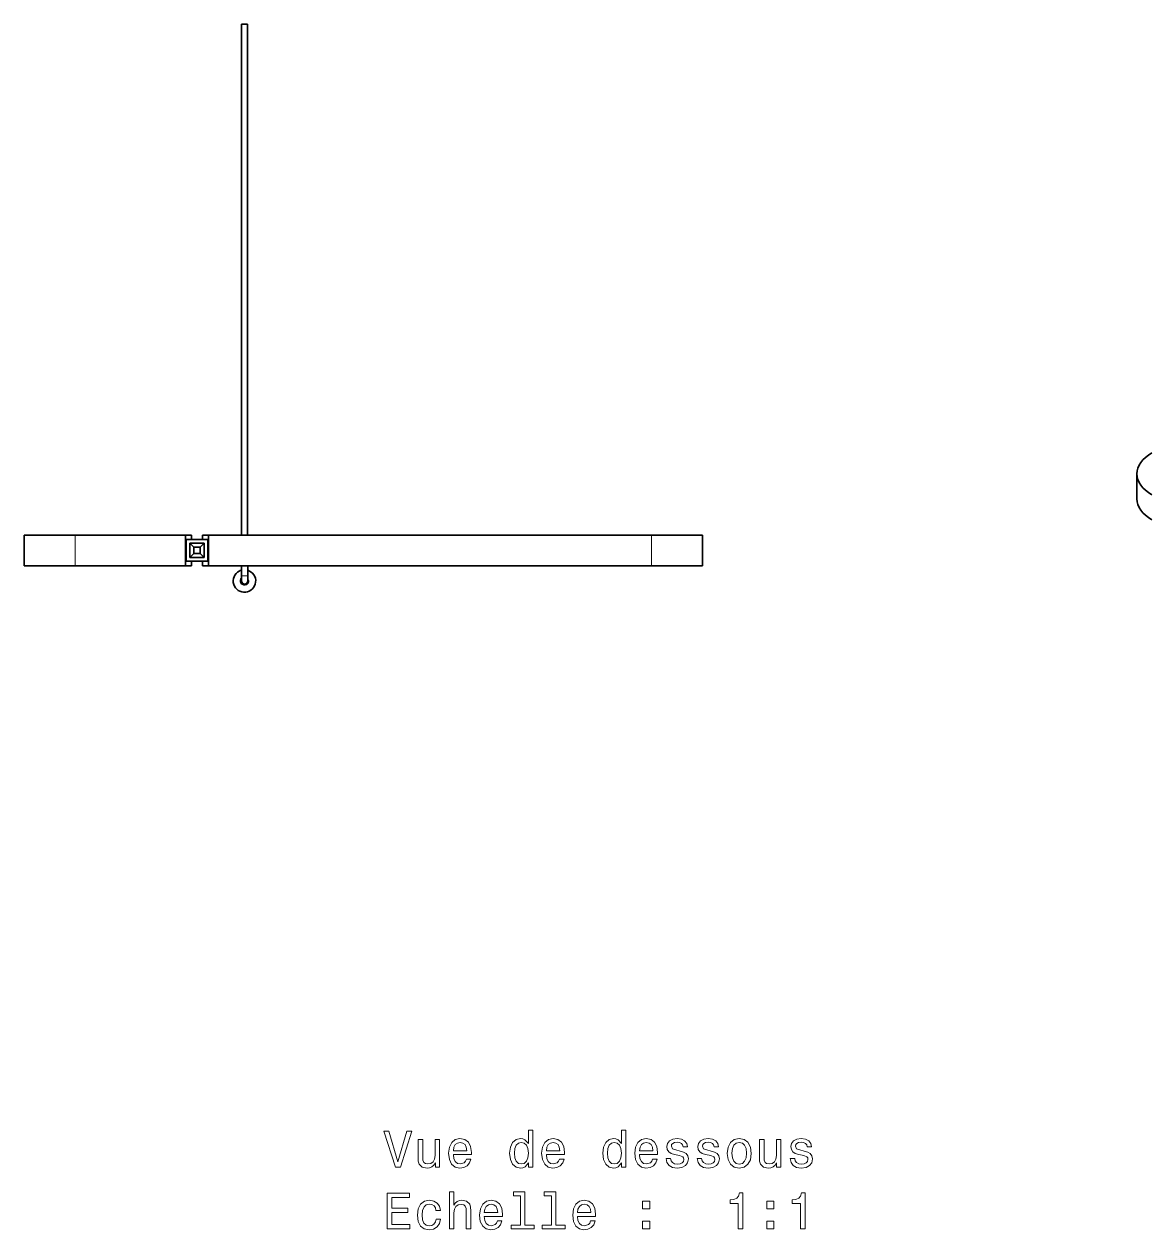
# Model space of a CAD drawing. Extents: x 465 to 886, y 287 to 578.
# Drawn here: x 561.3 to 671.7, y 460.4 to 578.3 of the extents above; entities that cross this region are included whole.
import ezdxf

# ---------------------------------------------------------------- set-up
doc = ezdxf.new("R2010")
doc.units = 0

msp = doc.modelspace()

# ---------------------------------------------------------------- linework, layer by layer
at = {"color": 7, "lineweight": 35}
for p, q in [((582.57, 578.35), (582.57, 528.35)), ((583.17, 578.35), (583.17, 528.35)), ((622.69, 528.35), (579.35, 528.35)), ((622.69, 525.35), (579.35, 525.35))]:
    msp.add_line(p, q, dxfattribs=at)
at = {"color": 7, "lineweight": 35, "ltscale": 0.015001}
for p, q in [((582.57, 578.35), (583.17, 578.35)), ((577.92, 526.55), (577.92, 527.15)), ((578.52, 527.15), (578.52, 526.55))]:
    msp.add_line(p, q, dxfattribs=at)
at = {"color": 7, "lineweight": 35, "ltscale": 0.061238}
msp.add_line((670.2, 534.34), (670.2, 531.89), dxfattribs=at)
at = {"color": 7, "lineweight": 35, "ltscale": 0.075}
for p, q in [((561.31, 525.35), (561.31, 528.35)), ((577.09, 528.35), (577.09, 525.35)), ((577.09, 528.35), (577.09, 525.35)), ((579.35, 528.35), (579.35, 525.35)), ((627.69, 525.35), (627.69, 528.35))]:
    msp.add_line(p, q, dxfattribs=at)
at = {"color": 7, "lineweight": 35, "ltscale": 0.125}
for p, q in [((561.31, 528.35), (566.31, 528.35)), ((622.69, 528.35), (627.69, 528.35)), ((561.31, 525.35), (566.31, 525.35)), ((622.69, 525.35), (627.69, 525.35))]:
    msp.add_line(p, q, dxfattribs=at)
at = {"color": 7, "lineweight": 13, "ltscale": 0.075}
for p, q in [((566.31, 525.35), (566.31, 528.35)), ((622.69, 525.35), (622.69, 528.35))]:
    msp.add_line(p, q, dxfattribs=at)
at = {"color": 7, "lineweight": 35, "ltscale": 0.269376}
for p, q in [((577.09, 528.35), (566.31, 528.35)), ((577.09, 525.35), (566.31, 525.35))]:
    msp.add_line(p, q, dxfattribs=at)
at = {"color": 7, "lineweight": 35, "ltscale": 0.015132}
for p, q in [((577.09, 528.35), (577.69, 528.35)), ((577.09, 525.35), (577.69, 525.35))]:
    msp.add_line(p, q, dxfattribs=at)
at = {"color": 7, "lineweight": 35, "ltscale": 0.052499}
for p, q in [((577.17, 527.9), (579.27, 527.9)), ((579.27, 525.8), (577.17, 525.8))]:
    msp.add_line(p, q, dxfattribs=at)
at = {"color": 7, "lineweight": 35, "ltscale": 0.052501}
for p, q in [((577.17, 527.9), (577.17, 525.8)), ((579.27, 525.8), (579.27, 527.9))]:
    msp.add_line(p, q, dxfattribs=at)
at = {"color": 7, "lineweight": 35, "ltscale": 0.035001}
for p, q in [((578.92, 527.55), (577.52, 527.55)), ((577.52, 526.15), (578.92, 526.15))]:
    msp.add_line(p, q, dxfattribs=at)
at = {"color": 7, "lineweight": 35, "ltscale": 0.034999}
for p, q in [((577.52, 526.15), (577.52, 527.55)), ((578.92, 527.55), (578.92, 526.15))]:
    msp.add_line(p, q, dxfattribs=at)
at = {"color": 7, "lineweight": 35, "ltscale": 0.014142}
for p, q in [((577.52, 527.55), (577.92, 527.15)), ((578.92, 527.55), (578.52, 527.15)), ((577.52, 526.15), (577.92, 526.55)), ((578.92, 526.15), (578.52, 526.55))]:
    msp.add_line(p, q, dxfattribs=at)
at = {"color": 7, "lineweight": 35, "ltscale": 0.01125}
for p, q in [((577.69, 528.35), (577.69, 527.9)), ((578.75, 528.35), (578.75, 527.9)), ((577.69, 525.8), (577.69, 525.35)), ((578.75, 525.8), (578.75, 525.35))]:
    msp.add_line(p, q, dxfattribs=at)
at = {"color": 7, "lineweight": 35, "ltscale": 0.015115}
for p, q in [((578.75, 528.35), (579.35, 528.35)), ((578.75, 525.35), (579.35, 525.35))]:
    msp.add_line(p, q, dxfattribs=at)
at = {"color": 7, "lineweight": 35, "ltscale": 0.014999}
for p, q in [((578.52, 527.15), (577.92, 527.15)), ((577.92, 526.55), (578.52, 526.55))]:
    msp.add_line(p, q, dxfattribs=at)
at = {"color": 7, "lineweight": 35, "ltscale": 0.011043}
msp.add_line((582.57, 525.35), (582.57, 524.91), dxfattribs=at)
at = {"color": 7, "lineweight": 35, "ltscale": 0.025}
for p, q in [((582.59, 524.35), (582.59, 525.35)), ((583.19, 524.35), (583.19, 525.35))]:
    msp.add_line(p, q, dxfattribs=at)
at = {"color": 7, "lineweight": 35, "ltscale": 0.01122}
msp.add_line((583.19, 524.9), (583.19, 525.35), dxfattribs=at)
at = {"color": 7, "lineweight": 13, "ltscale": 0.015001}
msp.add_line((582.59, 524.35), (583.19, 524.35), dxfattribs=at)
at = {"color": 7, "lineweight": 35, "ltscale": 0.0125}
for p, q in [((582.59, 523.85), (582.59, 524.35)), ((583.19, 523.85), (583.19, 524.35))]:
    msp.add_line(p, q, dxfattribs=at)
at = {"color": 7, "lineweight": 13}
for points in [[(598.77, 470), (597.89, 467.02), (596.99, 470), (596.51, 470), (597.64, 466.49), (598.14, 466.49), (599.25, 470)], [(610.65, 466.91), (610.65, 466.49), (611.1, 466.49), (611.1, 470.11), (610.66, 470.11), (610.66, 468.79), (610.32, 469.17), (610.11, 469.26), (609.88, 469.3), (609.45, 469.2), (609.11, 468.91), (608.9, 468.46), (608.82, 467.85), (608.9, 467.24), (609.11, 466.78), (609.45, 466.49), (609.88, 466.4), (610.11, 466.43), (610.33, 466.52)], [(619.76, 466.91), (619.76, 466.49), (620.2, 466.49), (620.2, 470.11), (619.77, 470.11), (619.77, 468.79), (619.43, 469.17), (619.22, 469.26), (618.98, 469.3), (618.56, 469.2), (618.22, 468.91), (618.01, 468.46), (617.93, 467.85), (618.01, 467.24), (618.22, 466.78), (618.56, 466.49), (618.98, 466.4), (619.22, 466.43), (619.43, 466.52)], [(601.97, 469.2), (601.52, 469.2), (601.52, 467.64), (601.47, 467.27), (601.33, 467.01), (601.1, 466.85), (600.8, 466.8), (600.57, 466.84), (600.42, 466.96), (600.33, 467.17), (600.31, 467.46), (600.31, 469.2), (599.87, 469.2), (599.87, 467.42), (599.88, 467.06), (599.98, 466.77), (600.27, 466.49), (600.74, 466.4), (600.99, 466.43), (601.21, 466.52), (601.39, 466.68), (601.55, 466.91), (601.55, 466.49), (601.97, 466.49)], [(603.31, 467.72), (605.08, 467.72), (605.09, 467.93), (605, 468.51), (604.78, 468.94), (604.43, 469.2), (603.96, 469.3), (603.5, 469.2), (603.15, 468.91), (602.92, 468.45), (602.84, 467.85), (602.92, 467.23), (603.14, 466.78), (603.49, 466.49), (603.95, 466.4), (604.34, 466.46), (604.66, 466.63), (604.9, 466.91), (605.03, 467.27), (604.6, 467.27), (604.51, 467.07), (604.37, 466.92), (604, 466.8), (603.71, 466.85), (603.5, 467.03), (603.36, 467.32), (603.31, 467.7)], [(603.31, 468.09), (603.36, 468.44), (603.5, 468.7), (603.7, 468.85), (603.98, 468.91), (604.24, 468.85), (604.45, 468.7), (604.58, 468.44), (604.62, 468.09)], [(609.95, 468.9), (610.24, 468.83), (610.47, 468.63), (610.6, 468.3), (610.65, 467.85), (610.6, 467.39), (610.47, 467.06), (610.24, 466.86), (609.95, 466.8), (609.67, 466.86), (609.46, 467.06), (609.32, 467.4), (609.28, 467.85), (609.32, 468.3), (609.46, 468.63), (609.67, 468.83)], [(612.41, 467.72), (614.19, 467.72), (614.19, 467.93), (614.11, 468.51), (613.89, 468.94), (613.54, 469.2), (613.07, 469.3), (612.61, 469.2), (612.26, 468.91), (612.03, 468.45), (611.95, 467.85), (612.02, 467.23), (612.25, 466.78), (612.6, 466.49), (613.05, 466.4), (613.45, 466.46), (613.77, 466.63), (614.01, 466.91), (614.14, 467.27), (613.7, 467.27), (613.61, 467.07), (613.48, 466.92), (613.11, 466.8), (612.82, 466.85), (612.6, 467.03), (612.46, 467.32), (612.41, 467.7)], [(612.41, 468.09), (612.47, 468.44), (612.6, 468.7), (612.81, 468.85), (613.08, 468.91), (613.35, 468.85), (613.56, 468.7), (613.68, 468.44), (613.73, 468.09)], [(619.06, 468.9), (619.35, 468.83), (619.57, 468.63), (619.71, 468.3), (619.76, 467.85), (619.71, 467.39), (619.57, 467.06), (619.35, 466.86), (619.06, 466.8), (618.78, 466.86), (618.57, 467.06), (618.43, 467.4), (618.38, 467.85), (618.43, 468.3), (618.57, 468.63), (618.78, 468.83)], [(621.52, 467.72), (623.3, 467.72), (623.3, 467.93), (623.22, 468.51), (623, 468.94), (622.65, 469.2), (622.18, 469.3), (621.72, 469.2), (621.36, 468.91), (621.14, 468.45), (621.06, 467.85), (621.13, 467.23), (621.36, 466.78), (621.71, 466.49), (622.16, 466.4), (622.56, 466.46), (622.88, 466.63), (623.11, 466.91), (623.25, 467.27), (622.81, 467.27), (622.72, 467.07), (622.59, 466.92), (622.22, 466.8), (621.93, 466.85), (621.71, 467.03), (621.57, 467.32), (621.52, 467.7)], [(621.52, 468.09), (621.58, 468.44), (621.71, 468.7), (621.92, 468.85), (622.19, 468.91), (622.46, 468.85), (622.67, 468.7), (622.79, 468.44), (622.84, 468.09)], [(625.5, 468.07), (625.07, 468.17), (624.75, 468.29), (624.64, 468.53), (624.67, 468.69), (624.78, 468.81), (624.95, 468.89), (625.2, 468.92), (625.43, 468.89), (625.62, 468.8), (625.74, 468.66), (625.79, 468.48), (626.23, 468.48), (626.23, 468.49), (626.15, 468.82), (625.94, 469.08), (625.62, 469.24), (625.2, 469.3), (624.77, 469.24), (624.46, 469.07), (624.26, 468.82), (624.2, 468.51), (624.24, 468.21), (624.39, 468), (624.62, 467.84), (624.96, 467.74), (625.45, 467.62), (625.75, 467.49), (625.83, 467.39), (625.86, 467.24), (625.82, 467.05), (625.7, 466.91), (625.5, 466.82), (625.24, 466.79), (624.96, 466.82), (624.76, 466.93), (624.62, 467.1), (624.57, 467.34), (624.14, 467.34), (624.21, 466.93), (624.42, 466.64), (624.74, 466.46), (625.2, 466.4), (625.67, 466.46), (626.02, 466.64), (626.23, 466.92), (626.31, 467.29), (626.25, 467.61), (626.1, 467.82), (625.84, 467.97)], [(628.53, 468.07), (628.1, 468.17), (627.78, 468.29), (627.68, 468.53), (627.71, 468.69), (627.82, 468.81), (627.99, 468.89), (628.23, 468.92), (628.47, 468.89), (628.66, 468.8), (628.78, 468.66), (628.83, 468.48), (629.26, 468.48), (629.26, 468.49), (629.19, 468.82), (628.98, 469.08), (628.66, 469.24), (628.23, 469.3), (627.81, 469.24), (627.49, 469.07), (627.3, 468.82), (627.24, 468.51), (627.28, 468.21), (627.42, 468), (627.65, 467.84), (627.99, 467.74), (628.49, 467.62), (628.79, 467.49), (628.87, 467.39), (628.9, 467.24), (628.85, 467.05), (628.73, 466.91), (628.54, 466.82), (628.27, 466.79), (628, 466.82), (627.8, 466.93), (627.66, 467.1), (627.6, 467.34), (627.17, 467.34), (627.25, 466.93), (627.45, 466.64), (627.78, 466.46), (628.23, 466.4), (628.71, 466.46), (629.06, 466.64), (629.27, 466.92), (629.34, 467.29), (629.29, 467.61), (629.13, 467.82), (628.87, 467.97)], [(630.11, 467.84), (630.19, 467.23), (630.42, 466.78), (630.79, 466.49), (631.28, 466.4), (631.77, 466.49), (632.14, 466.77), (632.37, 467.22), (632.46, 467.84), (632.37, 468.46), (632.14, 468.92), (631.77, 469.2), (631.28, 469.3), (630.79, 469.2), (630.42, 468.91), (630.19, 468.46)], [(630.56, 467.85), (630.61, 468.3), (630.75, 468.63), (630.98, 468.83), (631.28, 468.9), (631.59, 468.83), (631.81, 468.64), (631.96, 468.3), (632.01, 467.85), (631.96, 467.39), (631.81, 467.06), (631.59, 466.86), (631.28, 466.79), (630.98, 466.86), (630.75, 467.06), (630.61, 467.39)], [(635.36, 469.2), (634.92, 469.2), (634.92, 467.64), (634.87, 467.27), (634.72, 467.01), (634.5, 466.85), (634.2, 466.8), (633.96, 466.84), (633.81, 466.96), (633.73, 467.17), (633.71, 467.46), (633.71, 469.2), (633.26, 469.2), (633.26, 467.42), (633.28, 467.06), (633.37, 466.77), (633.67, 466.49), (634.13, 466.4), (634.39, 466.43), (634.6, 466.52), (634.79, 466.68), (634.94, 466.91), (634.94, 466.49), (635.36, 466.49)], [(637.64, 468.07), (637.21, 468.17), (636.89, 468.29), (636.79, 468.53), (636.82, 468.69), (636.92, 468.81), (637.09, 468.89), (637.34, 468.92), (637.58, 468.89), (637.77, 468.8), (637.89, 468.66), (637.94, 468.48), (638.37, 468.48), (638.37, 468.49), (638.3, 468.82), (638.09, 469.08), (637.77, 469.24), (637.34, 469.3), (636.91, 469.24), (636.6, 469.07), (636.4, 468.82), (636.34, 468.51), (636.39, 468.21), (636.53, 468), (636.76, 467.84), (637.1, 467.74), (637.59, 467.62), (637.9, 467.49), (637.98, 467.39), (638.01, 467.24), (637.96, 467.05), (637.84, 466.91), (637.64, 466.82), (637.38, 466.79), (637.1, 466.82), (636.9, 466.93), (636.77, 467.1), (636.71, 467.34), (636.28, 467.34), (636.35, 466.93), (636.56, 466.64), (636.89, 466.46), (637.34, 466.4), (637.82, 466.46), (638.16, 466.64), (638.38, 466.92), (638.45, 467.29), (638.4, 467.61), (638.24, 467.82), (637.98, 467.97)], [(596.83, 460.45), (599.05, 460.45), (599.05, 460.87), (597.29, 460.87), (597.29, 462.05), (598.86, 462.05), (598.86, 462.47), (597.29, 462.47), (597.29, 463.52), (599.01, 463.52), (599.01, 463.95), (596.83, 463.95)], [(602.92, 460.45), (603.36, 460.45), (603.36, 462.01), (603.41, 462.37), (603.55, 462.63), (603.78, 462.79), (604.08, 462.85), (604.32, 462.8), (604.48, 462.67), (604.55, 462.44), (604.58, 462.14), (604.58, 460.45), (605.02, 460.45), (605.02, 462.23), (605, 462.58), (604.91, 462.88), (604.61, 463.15), (604.15, 463.25), (603.9, 463.21), (603.68, 463.12), (603.5, 462.97), (603.36, 462.76), (603.36, 464.07), (602.92, 464.07)], [(609.87, 463.69), (609.87, 460.82), (608.96, 460.82), (608.96, 460.45), (611.22, 460.45), (611.22, 460.82), (610.32, 460.82), (610.32, 464.07), (609.18, 464.07), (609.18, 463.69)], [(612.91, 463.69), (612.91, 460.82), (611.99, 460.82), (611.99, 460.45), (614.26, 460.45), (614.26, 460.82), (613.35, 460.82), (613.35, 464.07), (612.21, 464.07), (612.21, 463.69)], [(631.19, 460.45), (631.65, 460.45), (631.65, 463.97), (631.31, 463.97), (631.22, 463.66), (631.04, 463.46), (630.76, 463.34), (630.38, 463.3), (630.38, 462.94), (631.19, 462.94)], [(637.27, 460.45), (637.73, 460.45), (637.73, 463.97), (637.38, 463.97), (637.29, 463.66), (637.11, 463.46), (636.83, 463.34), (636.45, 463.3), (636.45, 462.94), (637.27, 462.94)], [(601.61, 462.26), (602.04, 462.26), (601.95, 462.66), (601.74, 462.98), (601.4, 463.17), (600.96, 463.25), (600.48, 463.15), (600.11, 462.87), (599.88, 462.41), (599.8, 461.79), (599.87, 461.18), (600.1, 460.73), (600.46, 460.45), (600.94, 460.35), (601.38, 460.43), (601.72, 460.64), (601.95, 460.97), (602.05, 461.41), (601.63, 461.41), (601.55, 461.13), (601.41, 460.92), (601.21, 460.79), (600.96, 460.75), (600.65, 460.81), (600.43, 461.02), (600.29, 461.34), (600.25, 461.81), (600.29, 462.26), (600.44, 462.59), (600.66, 462.79), (600.96, 462.86), (601.22, 462.82), (601.42, 462.7), (601.55, 462.51)], [(606.34, 461.67), (608.12, 461.67), (608.12, 461.88), (608.04, 462.46), (607.82, 462.89), (607.47, 463.15), (607, 463.25), (606.54, 463.15), (606.18, 462.87), (605.96, 462.41), (605.88, 461.8), (605.95, 461.18), (606.18, 460.73), (606.53, 460.45), (606.98, 460.35), (607.38, 460.42), (607.7, 460.59), (607.93, 460.86), (608.07, 461.22), (607.63, 461.22), (607.54, 461.02), (607.41, 460.87), (607.04, 460.75), (606.75, 460.8), (606.53, 460.98), (606.39, 461.27), (606.34, 461.66)], [(606.34, 462.04), (606.4, 462.39), (606.53, 462.65), (606.74, 462.81), (607.01, 462.86), (607.28, 462.81), (607.49, 462.65), (607.61, 462.39), (607.66, 462.04)], [(615.45, 461.67), (617.22, 461.67), (617.23, 461.88), (617.15, 462.46), (616.93, 462.89), (616.57, 463.15), (616.1, 463.25), (615.65, 463.15), (615.29, 462.87), (615.07, 462.41), (614.99, 461.8), (615.06, 461.18), (615.29, 460.73), (615.64, 460.45), (616.09, 460.35), (616.48, 460.42), (616.81, 460.59), (617.04, 460.86), (617.18, 461.22), (616.74, 461.22), (616.65, 461.02), (616.52, 460.87), (616.15, 460.75), (615.86, 460.8), (615.64, 460.98), (615.5, 461.27), (615.45, 461.66)], [(615.45, 462.04), (615.5, 462.39), (615.64, 462.65), (615.85, 462.81), (616.12, 462.86), (616.39, 462.81), (616.59, 462.65), (616.72, 462.39), (616.77, 462.04)], [(621.83, 462.4), (622.52, 462.4), (622.52, 463.15), (621.83, 463.15)], [(633.97, 462.4), (634.67, 462.4), (634.67, 463.15), (633.97, 463.15)], [(621.83, 460.45), (622.52, 460.45), (622.52, 461.2), (621.83, 461.2)], [(633.97, 460.45), (634.67, 460.45), (634.67, 461.2), (633.97, 461.2)]]:
    msp.add_lwpolyline(points, close=True, dxfattribs=at)
at = {"color": 7, "lineweight": 35}
for centre, radius, start, end in [((582.87, 523.85), 1.1, 118.6479, 72.8764), ((582.87, 523.85), 1.1, 104.5379, 118.6479), ((582.87, 523.85), 0.3, 156.986, 272.2811), ((582.87, 523.85), 0.3, 180, 272.2815), ((582.89, 523.85), 0.3, 180, 360)]:
    msp.add_arc(centre, radius, start, end, dxfattribs=at)
at = {"color": 7, "lineweight": 13}
for start, end in [(130.7419, 298.6479), (298.6479, 40.0458)]:
    msp.add_arc((582.87, 523.85), 0.423, start, end, dxfattribs=at)
at = {"color": 7, "lineweight": 35}
for centre, start_param, end_param in [((675.2, 534.34), 5.497787, 6.283185), ((675.2, 534.34), 0, 0.785398), ((675.2, 531.89), 0, 0.785398)]:
    msp.add_ellipse(centre, major_axis=(-5, 0), ratio=0.57735, start_param=start_param, end_param=end_param, dxfattribs=at)

doc.saveas('drawing.dxf')
